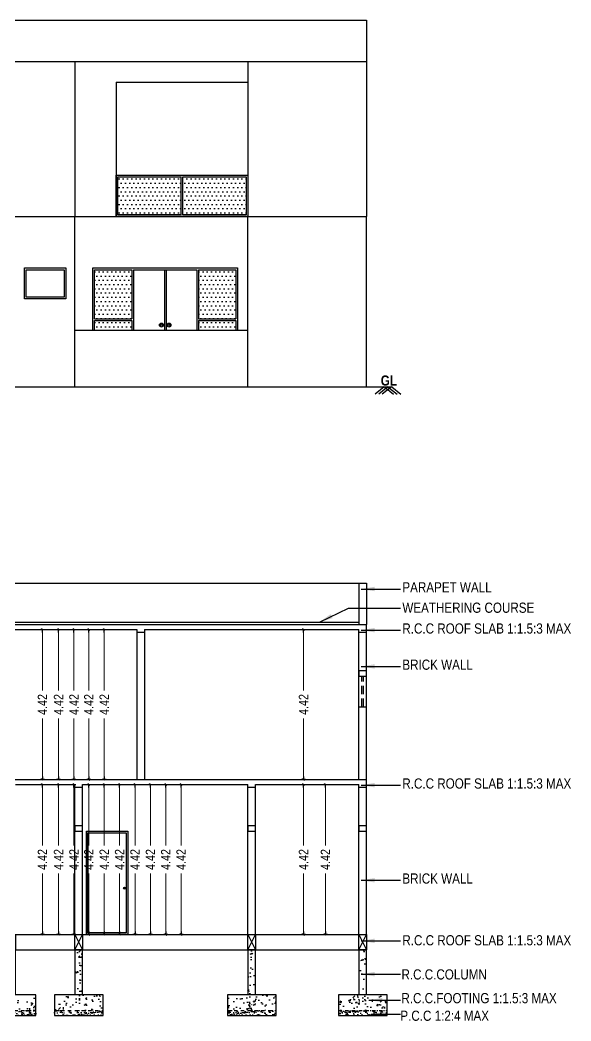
# Model space of a CAD drawing. Header units: metres. Extents: x 1185 to 1291, y 1063 to 1193.
# Drawn here: x 1274.62 to 1290.88, y 1123.61 to 1153.14 of the extents above; entities that cross this region are included whole.
import ezdxf

# ---------------------------------------------------------------- set-up
doc = ezdxf.new("R2010")
doc.units = ezdxf.units.M
doc.header["$MEASUREMENT"] = 0
doc.linetypes.add('HIDDEN', pattern=[0.375, 0.25, -0.125])
for name, color, linetype in [('BLK_1_FLR_0_KITCHEN', 1, 'Continuous'), ('BLK_1_FLR_0_REGULAR_ROOM_1', 1, 'Continuous'), ('BLK_1_FLR_0_REGULAR_ROOM_10', 1, 'Continuous'), ('BLK_1_FLR_0_REGULAR_ROOM_2', 1, 'Continuous'), ('BLK_1_FLR_0_REGULAR_ROOM_3', 1, 'Continuous'), ('BLK_1_FLR_0_REGULAR_ROOM_4', 1, 'Continuous'), ('BLK_1_FLR_0_REGULAR_ROOM_5', 1, 'Continuous'), ('BLK_1_FLR_0_REGULAR_ROOM_6', 1, 'Continuous'), ('BLK_1_FLR_0_REGULAR_ROOM_7', 1, 'Continuous'), ('BLK_1_FLR_0_REGULAR_ROOM_8', 1, 'Continuous'), ('BLK_1_FLR_0_REGULAR_ROOM_9', 1, 'Continuous'), ('BLK_1_FLR_0_WC_BATH', 223, 'Continuous'), ('BLK_1_FLR_1_REGULAR_ROOM_1', 1, 'Continuous'), ('BLK_1_FLR_1_REGULAR_ROOM_2', 1, 'Continuous'), ('BLK_1_FLR_1_REGULAR_ROOM_3', 1, 'Continuous'), ('BLK_1_FLR_1_REGULAR_ROOM_4', 1, 'Continuous'), ('BLK_1_FLR_1_REGULAR_ROOM_5', 1, 'Continuous'), ('BLK_1_FLR_1_WC_BATH', 223, 'Continuous'), ('FLOOR-STILT', 7, 'Continuous')]:
    doc.layers.add(name, color=color, linetype=linetype)
doc.layers.add('Text', color=7, linetype='Continuous', lineweight=13)
doc.styles.add('Arial', font='swissc.ttf')
doc.styles.get("Standard").update_dxf_attribs({"font": 'swisscb.ttf'})
doc.dimstyles.new('Copy of Standard', dxfattribs={"dimtxt": 9, "dimasz": 8, "dimexe": 6, "dimexo": 24, "dimgap": 3, "dimtad": 0, "dimzin": 0, "dimdsep": 46, "dimlunit": 4, "dimtxsty": 'Standard', "dimcen": 0.09, "dimclrd": 1, "dimclre": 1, "dimclrt": 3, "dimadec": 0, "dimazin": 0, "dimtfac": 1, "dimtofl": 0, "dimtmove": 2, "dimatfit": 3, "dimfxl": 0, "dimtolj": 1, "dimtzin": 0, "dimarcsym": 0})
doc.dimstyles.new('FLOOR DIM BUILDING DIM', dxfattribs={"dimtxt": 0.23, "dimasz": 0.025, "dimexe": 0.075, "dimexo": 0.3, "dimgap": 0.09, "dimtad": 0, "dimzin": 3, "dimdsep": 46, "dimtxsty": 'Arial', "dimblk": 'JM1', "dimcen": -0.09, "dimse1": 1, "dimse2": 1, "dimclrd": 5, "dimclre": 250, "dimclrt": 3, "dimazin": 0, "dimtfac": 0.65, "dimtix": 1, "dimtofl": 0, "dimtmove": 0, "dimatfit": 2, "dimfxl": 0, "dimfrac": 1, "dimtolj": 1, "dimlwd": 18, "dimlwe": -1, "dimarcsym": 0})
pattern_1 = [(0, (11.20137, 15.71162), (0.0625, 0.125), [0, -0.125])]
pattern_2 = [(0, (14.26997, 15.71162), (0.0625, 0.125), [0, -0.125])]

# ---------------------------------------------------------------- blocks, each defined once
blk = doc.blocks.new('YYY6YYY')
h = blk.add_hatch()
h.set_pattern_fill('AR-CONC', color=0, scale=0.003)
h.set_pattern_definition([(50, (110802.61745, -27685.68435), (0.54655401, -0.04781726), [0.05715, -0.62865]), (355, (110802.61745, -27685.68435), (-0.10573026, 0.57317054), [0.04572, -0.50292175]), (100.451445, (110802.663, -27685.68834), (0.44082374, 0.52535326), [0.04857003, -0.53427073]), (46.1842, (110802.61745, -27685.53195), (0.81323712, -0.12612698), [0.085725, -0.942975]), (96.635558, (110802.6852, -27685.5425), (0.7122124, 0.74227837), [0.07285507, -0.80140682]), (351.18415, (110802.61745, -27685.53195), (0.7122124, 0.74227837), [0.0685799, -0.7543792]), (21, (110802.69365, -27685.57005), (0.45484317, -0.306795595), [0.05715, -0.62865]), (326, (110802.69365, -27685.57005), (0.18540609, 0.5525639), [0.04572, -0.50292]), (71.451445, (110802.73156, -27685.5956), (0.64024926, 0.24576831), [0.04857003, -0.53426981]), (37.5, (110802.61745, -27685.68435), (0.00926581, 0.253665117), [0, -0.496824, 0, -0.51054, 0, -0.504825]), (7.5, (110802.61745, -27685.68435), (0.200458988, 0.300541724), [0, -0.291084, 0, -0.485394, 0, -0.192405]), (327.5, (110802.44753, -27685.68435), (0.406771786, -0.017186232), [0, -0.1905, 0, -0.59436, 0, -0.78867]), (317.5, (110802.37133, -27685.68435), (0.444387544, 0.076279473), [0, -0.24765, 0, -0.394716, 0, -0.56007])])
h.paths.add_polyline_path([(113069.886, -26492.171), (113069.656, -26492.171), (113069.656, -26493.804), (113069.886, -26493.804)])
h = blk.add_hatch()
h.set_pattern_fill('AR-CONC', color=0, scale=0.003)
h.set_pattern_definition([(50, (110802.61745, -27685.78002), (0.54655401, -0.04781726), [0.05715, -0.62865]), (355, (110802.61745, -27685.78), (-0.10573026, 0.57317054), [0.04572, -0.50292175]), (100.451445, (110802.663, -27685.784), (0.44082374, 0.52535326), [0.04857003, -0.53427073]), (46.1842, (110802.61745, -27685.6276), (0.81323712, -0.12612698), [0.085725, -0.942975]), (96.635558, (110802.6852, -27685.6381), (0.7122124, 0.74227837), [0.07285507, -0.80140682]), (351.18415, (110802.61745, -27685.6276), (0.7122124, 0.74227837), [0.0685799, -0.7543792]), (21, (110802.69365, -27685.66572), (0.45484317, -0.306795595), [0.05715, -0.62865]), (326, (110802.69365, -27685.6657), (0.18540609, 0.5525639), [0.04572, -0.50292]), (71.451445, (110802.73156, -27685.6913), (0.64024926, 0.24576831), [0.04857003, -0.53426981]), (37.5, (110802.61745, -27685.78002), (0.00926581, 0.253665117), [0, -0.496824, 0, -0.51054, 0, -0.504825]), (7.5, (110802.61745, -27685.78002), (0.200458988, 0.300541724), [0, -0.291084, 0, -0.485394, 0, -0.192405]), (327.5, (110802.44753, -27685.78002), (0.406771786, -0.017186232), [0, -0.1905, 0, -0.59436, 0, -0.78867]), (317.5, (110802.37133, -27685.78002), (0.444387544, 0.076279473), [0, -0.24765, 0, -0.394716, 0, -0.56007])])
h.paths.add_polyline_path([(113069.047, -26493.511), (113069.047, -26493.968), (113070.495, -26493.968), (113070.495, -26493.511)])
h = blk.add_hatch()
h.set_pattern_fill('AR-SAND', color=0, scale=0.003)
h.set_pattern_definition([(37.5, (110802.61745, -27685.78002), (-0.004800094, 0.146823971), [0, -0.115824, 0, -0.12954, 0, -0.123825]), (7.5, (110802.61745, -27685.78002), (0.134856985, 0.21504753), [0, -0.062484, 0, -0.104394, 0, -0.040005]), (327.5, (110802.52373, -27685.78002), (0.237297711, 0.0004311554), [0, -0.0381, 0, -0.13716, 0, -0.17907]), (317.5, (110802.52373, -27685.78002), (0.229066936, 0.066878797), [0, -0.01905, 0, -0.089916, 0, -0.10287])])
h.paths.add_polyline_path([(113069.047, -26493.968), (113069.047, -26494.121), (113070.495, -26494.121), (113070.495, -26493.968)])
at = {"color": 0}
blk.add_line((113069.886, -26493.511), (113069.887, -26492.174), dxfattribs=at)
at = {"color": 0, "linetype": 'HIDDEN', "ltscale": 0.3}
blk.add_line((113069.048, -26493.968), (113070.495, -26493.968), dxfattribs=at)
at = {"color": 0}
blk.add_lwpolyline([(113069.048, -26493.511), (113069.048, -26493.511), (113069.048, -26494.121), (113070.495, -26494.121), (113070.495, -26493.511), (113069.048, -26493.511)], dxfattribs=at)
at = {"layer": 'FLOOR-STILT', "ltscale": 0.3}
for p, q in [((113069.657, -26491.714), (113069.887, -26492.174)), ((113069.657, -26492.174), (113069.887, -26491.714)), ((113069.657, -26492.174), (113069.657, -26493.511))]:
    blk.add_line(p, q, dxfattribs=at)
blk.add_lwpolyline([(113069.657, -26491.714), (113069.887, -26491.714), (113069.887, -26492.174), (113069.657, -26492.174)], close=True, dxfattribs=at)
blk = doc.blocks.new('gff')
at = {"lineweight": -3}
blk.add_line((117141.147, 3385.999), (117141.147, 3382.949), dxfattribs=at)
for points in [[(117141.147, 3385.999), (117142.366, 3385.999), (117142.366, 3382.949), (117141.147, 3382.949)], [(117141.197, 3385.949), (117142.316, 3385.949), (117142.316, 3382.999), (117141.197, 3382.999)]]:
    blk.add_lwpolyline(points, close=True, dxfattribs=at)
for radius in [0.0321, 0.0211]:
    blk.add_circle((117142.273, 3384.315), radius, dxfattribs=at)
blk = doc.blocks.new('GFBGFBGFD')
at = {"lineweight": -3}
h = blk.add_hatch(dxfattribs=at)
h.set_pattern_fill('DOTS', color=4, scale=2)
h.set_pattern_definition(pattern_1)
h.paths.add_polyline_path([(117142.486, 3401.661), (117141.387, 3401.661), (117141.387, 3400.211), (117142.486, 3400.211)])
h = blk.add_hatch(dxfattribs=at)
h.set_pattern_fill('DOTS', color=4, scale=2)
h.set_pattern_definition(pattern_2)
h.paths.add_polyline_path([(117145.555, 3401.661), (117144.456, 3401.661), (117144.456, 3400.211), (117145.555, 3400.211)])
h = blk.add_hatch(dxfattribs=at)
h.set_pattern_fill('DOTS', color=4, scale=2)
h.set_pattern_definition(pattern_1)
h.paths.add_polyline_path([(117141.387, 3399.881), (117142.486, 3399.881), (117142.486, 3400.161), (117141.387, 3400.161)])
h = blk.add_hatch(dxfattribs=at)
h.set_pattern_fill('DOTS', color=4, scale=2)
h.set_pattern_definition(pattern_2)
h.paths.add_polyline_path([(117144.456, 3399.881), (117145.555, 3399.881), (117145.555, 3400.161), (117144.456, 3400.161)])
for p, q in [((117141.337, 3399.881), (117141.337, 3401.711)), ((117142.486, 3401.661), (117142.486, 3400.211)), ((117142.536, 3401.661), (117142.536, 3399.881)), ((117143.446, 3401.661), (117143.446, 3399.881)), ((117143.496, 3401.661), (117143.496, 3399.881)), ((117144.406, 3401.661), (117144.406, 3399.881)), ((117144.456, 3401.661), (117144.456, 3400.211)), ((117141.387, 3400.211), (117142.486, 3400.211)), ((117141.387, 3400.161), (117142.486, 3400.161)), ((117142.486, 3400.161), (117142.486, 3399.881)), ((117144.456, 3400.211), (117145.555, 3400.211)), ((117144.456, 3400.161), (117144.456, 3399.881)), ((117144.456, 3400.161), (117145.555, 3400.161))]:
    blk.add_line(p, q, dxfattribs=at)
for points in [[(117141.337, 3401.711), (117145.605, 3401.711), (117145.605, 3399.881)], [(117141.387, 3400.211), (117141.387, 3401.661), (117142.486, 3401.661)], [(117142.536, 3401.661), (117144.406, 3401.661)], [(117144.456, 3401.661), (117145.555, 3401.661), (117145.555, 3400.211)], [(117141.387, 3399.881), (117141.387, 3400.161)], [(117145.555, 3400.161), (117145.555, 3399.881)]]:
    blk.add_lwpolyline(points, dxfattribs=at)
for centre, radius in [((117143.361, 3400.026), 0.06), ((117143.361, 3400.026), 0.0302), ((117143.581, 3400.026), 0.06), ((117143.581, 3400.026), 0.0302)]:
    blk.add_circle(centre, radius, dxfattribs=at)
blk = doc.blocks.new('JM1')
at = {"color": 2}
for p, q in [((-3, 0), (0, 0)), ((-0.88, -0.88), (0.88, 0.88)), ((0, 2), (0, -2))]:
    blk.add_line(p, q, dxfattribs=at)
blk = doc.blocks.new('*D298')
at = {"layer": 'BLK_1_FLR_0_REGULAR_ROOM_1', "color": 5, "lineweight": 18, "ltscale": 1.5}
for p, q in [((1275.281, 1130.559), (1275.281, 1128.792)), ((1275.281, 1126.197), (1275.281, 1127.965))]:
    blk.add_line(p, q, dxfattribs=at)
at = {"layer": 'DEFPOINTS', "color": 0, "lineweight": -3, "ltscale": 1.5}
for p in [(1275.281, 1130.589), (1275.281, 1130.589), (1275.281, 1126.167)]:
    blk.add_point(p, dxfattribs=at)
at = {"layer": 'BLK_1_FLR_0_REGULAR_ROOM_1', "color": 5, "lineweight": 18, "ltscale": 1.5, "xscale": 0.03, "yscale": 0.03, "zscale": 0.03}
for p, rotation in [((1275.281, 1130.589), 90), ((1275.281, 1126.167), 270)]:
    blk.add_blockref('JM1', p, dxfattribs=dict(at, rotation=rotation))
at = {"layer": 'BLK_1_FLR_0_REGULAR_ROOM_1', "color": 3, "ltscale": 1.5, "insert": (1275.281, 1128.378), "char_height": 0.276, "attachment_point": 5, "rotation": 90, "style": 'Arial'}
blk.add_mtext('\\A1;4.42', dxfattribs=at)
blk = doc.blocks.new('*D299')
at = {"layer": 'BLK_1_FLR_0_REGULAR_ROOM_2', "color": 5, "lineweight": 18, "ltscale": 1.5}
for p, q in [((1275.757, 1130.559), (1275.757, 1128.792)), ((1275.757, 1126.197), (1275.757, 1127.965))]:
    blk.add_line(p, q, dxfattribs=at)
at = {"layer": 'DEFPOINTS', "color": 0, "lineweight": -3, "ltscale": 1.5}
for p in [(1275.757, 1130.589), (1275.757, 1130.589), (1275.757, 1126.167)]:
    blk.add_point(p, dxfattribs=at)
at = {"layer": 'BLK_1_FLR_0_REGULAR_ROOM_2', "color": 5, "lineweight": 18, "ltscale": 1.5, "xscale": 0.03, "yscale": 0.03, "zscale": 0.03}
for p, rotation in [((1275.757, 1130.589), 90), ((1275.757, 1126.167), 270)]:
    blk.add_blockref('JM1', p, dxfattribs=dict(at, rotation=rotation))
at = {"layer": 'BLK_1_FLR_0_REGULAR_ROOM_2', "color": 3, "ltscale": 1.5, "insert": (1275.757, 1128.378), "char_height": 0.276, "attachment_point": 5, "rotation": 90, "style": 'Arial'}
blk.add_mtext('\\A1;4.42', dxfattribs=at)
blk = doc.blocks.new('*D300')
at = {"layer": 'BLK_1_FLR_0_REGULAR_ROOM_3', "color": 5, "lineweight": 18, "ltscale": 1.5}
for p, q in [((1276.211, 1130.559), (1276.211, 1128.792)), ((1276.211, 1126.197), (1276.211, 1127.965))]:
    blk.add_line(p, q, dxfattribs=at)
at = {"layer": 'DEFPOINTS', "color": 0, "lineweight": -3, "ltscale": 1.5}
for p in [(1276.211, 1130.589), (1276.211, 1130.589), (1276.211, 1126.167)]:
    blk.add_point(p, dxfattribs=at)
at = {"layer": 'BLK_1_FLR_0_REGULAR_ROOM_3', "color": 5, "lineweight": 18, "ltscale": 1.5, "xscale": 0.03, "yscale": 0.03, "zscale": 0.03}
for p, rotation in [((1276.211, 1130.589), 90), ((1276.211, 1126.167), 270)]:
    blk.add_blockref('JM1', p, dxfattribs=dict(at, rotation=rotation))
at = {"layer": 'BLK_1_FLR_0_REGULAR_ROOM_3', "color": 3, "ltscale": 1.5, "insert": (1276.211, 1128.378), "char_height": 0.276, "attachment_point": 5, "rotation": 90, "style": 'Arial'}
blk.add_mtext('\\A1;4.42', dxfattribs=at)
blk = doc.blocks.new('*D301')
at = {"layer": 'BLK_1_FLR_0_REGULAR_ROOM_4', "color": 5, "lineweight": 18, "ltscale": 1.5}
for p, q in [((1276.65, 1130.559), (1276.65, 1128.792)), ((1276.65, 1126.197), (1276.65, 1127.965))]:
    blk.add_line(p, q, dxfattribs=at)
at = {"layer": 'DEFPOINTS', "color": 0, "lineweight": -3, "ltscale": 1.5}
for p in [(1276.65, 1130.589), (1276.65, 1130.589), (1276.65, 1126.167)]:
    blk.add_point(p, dxfattribs=at)
at = {"layer": 'BLK_1_FLR_0_REGULAR_ROOM_4', "color": 5, "lineweight": 18, "ltscale": 1.5, "xscale": 0.03, "yscale": 0.03, "zscale": 0.03}
for p, rotation in [((1276.65, 1130.589), 90), ((1276.65, 1126.167), 270)]:
    blk.add_blockref('JM1', p, dxfattribs=dict(at, rotation=rotation))
at = {"layer": 'BLK_1_FLR_0_REGULAR_ROOM_4', "color": 3, "ltscale": 1.5, "insert": (1276.65, 1128.378), "char_height": 0.276, "attachment_point": 5, "rotation": 90, "style": 'Arial'}
blk.add_mtext('\\A1;4.42', dxfattribs=at)
blk = doc.blocks.new('*D302')
at = {"layer": 'BLK_1_FLR_0_REGULAR_ROOM_5', "color": 5, "lineweight": 18, "ltscale": 1.5}
for p, q in [((1277.105, 1130.559), (1277.105, 1128.792)), ((1277.105, 1126.197), (1277.105, 1127.965))]:
    blk.add_line(p, q, dxfattribs=at)
at = {"layer": 'DEFPOINTS', "color": 0, "lineweight": -3, "ltscale": 1.5}
for p in [(1277.105, 1130.589), (1277.105, 1130.589), (1277.105, 1126.167)]:
    blk.add_point(p, dxfattribs=at)
at = {"layer": 'BLK_1_FLR_0_REGULAR_ROOM_5', "color": 5, "lineweight": 18, "ltscale": 1.5, "xscale": 0.03, "yscale": 0.03, "zscale": 0.03}
for p, rotation in [((1277.105, 1130.589), 90), ((1277.105, 1126.167), 270)]:
    blk.add_blockref('JM1', p, dxfattribs=dict(at, rotation=rotation))
at = {"layer": 'BLK_1_FLR_0_REGULAR_ROOM_5', "color": 3, "ltscale": 1.5, "insert": (1277.105, 1128.378), "char_height": 0.276, "attachment_point": 5, "rotation": 90, "style": 'Arial'}
blk.add_mtext('\\A1;4.42', dxfattribs=at)
blk = doc.blocks.new('*D303')
at = {"layer": 'BLK_1_FLR_0_WC_BATH', "color": 5, "lineweight": 18, "ltscale": 1.5}
for p, q in [((1282.986, 1130.559), (1282.986, 1128.792)), ((1282.986, 1126.197), (1282.986, 1127.965))]:
    blk.add_line(p, q, dxfattribs=at)
at = {"layer": 'DEFPOINTS', "color": 0, "lineweight": -3, "ltscale": 1.5}
for p in [(1282.986, 1130.589), (1282.986, 1130.589), (1282.986, 1126.167)]:
    blk.add_point(p, dxfattribs=at)
at = {"layer": 'BLK_1_FLR_0_WC_BATH', "color": 5, "lineweight": 18, "ltscale": 1.5, "xscale": 0.03, "yscale": 0.03, "zscale": 0.03}
for p, rotation in [((1282.986, 1130.589), 90), ((1282.986, 1126.167), 270)]:
    blk.add_blockref('JM1', p, dxfattribs=dict(at, rotation=rotation))
at = {"layer": 'BLK_1_FLR_0_WC_BATH', "color": 3, "ltscale": 1.5, "insert": (1282.986, 1128.378), "char_height": 0.276, "attachment_point": 5, "rotation": 90, "style": 'Arial'}
blk.add_mtext('\\A1;4.42', dxfattribs=at)
blk = doc.blocks.new('*D304')
at = {"layer": 'BLK_1_FLR_0_KITCHEN', "color": 5, "lineweight": 18, "ltscale": 1.5}
for p, q in [((1283.632, 1130.559), (1283.632, 1128.792)), ((1283.632, 1126.197), (1283.632, 1127.965))]:
    blk.add_line(p, q, dxfattribs=at)
at = {"layer": 'DEFPOINTS', "color": 0, "lineweight": -3, "ltscale": 1.5}
for p in [(1283.632, 1130.589), (1283.632, 1130.589), (1283.632, 1126.167)]:
    blk.add_point(p, dxfattribs=at)
at = {"layer": 'BLK_1_FLR_0_KITCHEN', "color": 5, "lineweight": 18, "ltscale": 1.5, "xscale": 0.03, "yscale": 0.03, "zscale": 0.03}
for p, rotation in [((1283.632, 1130.589), 90), ((1283.632, 1126.167), 270)]:
    blk.add_blockref('JM1', p, dxfattribs=dict(at, rotation=rotation))
at = {"layer": 'BLK_1_FLR_0_KITCHEN', "color": 3, "ltscale": 1.5, "insert": (1283.632, 1128.378), "char_height": 0.276, "attachment_point": 5, "rotation": 90, "style": 'Arial'}
blk.add_mtext('\\A1;4.42', dxfattribs=at)
blk = doc.blocks.new('*D305')
at = {"layer": 'BLK_1_FLR_0_REGULAR_ROOM_6', "color": 5, "lineweight": 18, "ltscale": 1.5}
for p, q in [((1277.559, 1130.559), (1277.559, 1128.792)), ((1277.559, 1126.197), (1277.559, 1127.965))]:
    blk.add_line(p, q, dxfattribs=at)
at = {"layer": 'DEFPOINTS', "color": 0, "lineweight": -3, "ltscale": 1.5}
for p in [(1277.559, 1130.589), (1277.559, 1130.589), (1277.559, 1126.167)]:
    blk.add_point(p, dxfattribs=at)
at = {"layer": 'BLK_1_FLR_0_REGULAR_ROOM_6', "color": 5, "lineweight": 18, "ltscale": 1.5, "xscale": 0.03, "yscale": 0.03, "zscale": 0.03}
for p, rotation in [((1277.559, 1130.589), 90), ((1277.559, 1126.167), 270)]:
    blk.add_blockref('JM1', p, dxfattribs=dict(at, rotation=rotation))
at = {"layer": 'BLK_1_FLR_0_REGULAR_ROOM_6', "color": 3, "ltscale": 1.5, "insert": (1277.559, 1128.378), "char_height": 0.276, "attachment_point": 5, "rotation": 90, "style": 'Arial'}
blk.add_mtext('\\A1;4.42', dxfattribs=at)
blk = doc.blocks.new('*D306')
at = {"layer": 'BLK_1_FLR_0_REGULAR_ROOM_7', "color": 5, "lineweight": 18, "ltscale": 1.5}
for p, q in [((1278.013, 1130.559), (1278.013, 1128.792)), ((1278.013, 1126.197), (1278.013, 1127.965))]:
    blk.add_line(p, q, dxfattribs=at)
at = {"layer": 'DEFPOINTS', "color": 0, "lineweight": -3, "ltscale": 1.5}
for p in [(1278.013, 1130.589), (1278.013, 1130.589), (1278.013, 1126.167)]:
    blk.add_point(p, dxfattribs=at)
at = {"layer": 'BLK_1_FLR_0_REGULAR_ROOM_7', "color": 5, "lineweight": 18, "ltscale": 1.5, "xscale": 0.03, "yscale": 0.03, "zscale": 0.03}
for p, rotation in [((1278.013, 1130.589), 90), ((1278.013, 1126.167), 270)]:
    blk.add_blockref('JM1', p, dxfattribs=dict(at, rotation=rotation))
at = {"layer": 'BLK_1_FLR_0_REGULAR_ROOM_7', "color": 3, "ltscale": 1.5, "insert": (1278.013, 1128.378), "char_height": 0.276, "attachment_point": 5, "rotation": 90, "style": 'Arial'}
blk.add_mtext('\\A1;4.42', dxfattribs=at)
blk = doc.blocks.new('*D307')
at = {"layer": 'BLK_1_FLR_0_REGULAR_ROOM_8', "color": 5, "lineweight": 18, "ltscale": 1.5}
for p, q in [((1278.467, 1130.559), (1278.467, 1128.792)), ((1278.467, 1126.197), (1278.467, 1127.965))]:
    blk.add_line(p, q, dxfattribs=at)
at = {"layer": 'DEFPOINTS', "color": 0, "lineweight": -3, "ltscale": 1.5}
for p in [(1278.467, 1130.589), (1278.467, 1130.589), (1278.467, 1126.167)]:
    blk.add_point(p, dxfattribs=at)
at = {"layer": 'BLK_1_FLR_0_REGULAR_ROOM_8', "color": 5, "lineweight": 18, "ltscale": 1.5, "xscale": 0.03, "yscale": 0.03, "zscale": 0.03}
for p, rotation in [((1278.467, 1130.589), 90), ((1278.467, 1126.167), 270)]:
    blk.add_blockref('JM1', p, dxfattribs=dict(at, rotation=rotation))
at = {"layer": 'BLK_1_FLR_0_REGULAR_ROOM_8', "color": 3, "ltscale": 1.5, "insert": (1278.467, 1128.378), "char_height": 0.276, "attachment_point": 5, "rotation": 90, "style": 'Arial'}
blk.add_mtext('\\A1;4.42', dxfattribs=at)
blk = doc.blocks.new('*D308')
at = {"layer": 'BLK_1_FLR_0_REGULAR_ROOM_9', "color": 5, "lineweight": 18, "ltscale": 1.5}
for p, q in [((1278.921, 1130.559), (1278.921, 1128.792)), ((1278.921, 1126.197), (1278.921, 1127.965))]:
    blk.add_line(p, q, dxfattribs=at)
at = {"layer": 'DEFPOINTS', "color": 0, "lineweight": -3, "ltscale": 1.5}
for p in [(1278.921, 1130.589), (1278.921, 1130.589), (1278.921, 1126.167)]:
    blk.add_point(p, dxfattribs=at)
at = {"layer": 'BLK_1_FLR_0_REGULAR_ROOM_9', "color": 5, "lineweight": 18, "ltscale": 1.5, "xscale": 0.03, "yscale": 0.03, "zscale": 0.03}
for p, rotation in [((1278.921, 1130.589), 90), ((1278.921, 1126.167), 270)]:
    blk.add_blockref('JM1', p, dxfattribs=dict(at, rotation=rotation))
at = {"layer": 'BLK_1_FLR_0_REGULAR_ROOM_9', "color": 3, "ltscale": 1.5, "insert": (1278.921, 1128.378), "char_height": 0.276, "attachment_point": 5, "rotation": 90, "style": 'Arial'}
blk.add_mtext('\\A1;4.42', dxfattribs=at)
blk = doc.blocks.new('*D309')
at = {"layer": 'BLK_1_FLR_0_REGULAR_ROOM_10', "color": 5, "lineweight": 18, "ltscale": 1.5}
for p, q in [((1279.375, 1130.559), (1279.375, 1128.792)), ((1279.375, 1126.197), (1279.375, 1127.965))]:
    blk.add_line(p, q, dxfattribs=at)
at = {"layer": 'DEFPOINTS', "color": 0, "lineweight": -3, "ltscale": 1.5}
for p in [(1279.375, 1130.589), (1279.375, 1130.589), (1279.375, 1126.167)]:
    blk.add_point(p, dxfattribs=at)
at = {"layer": 'BLK_1_FLR_0_REGULAR_ROOM_10', "color": 5, "lineweight": 18, "ltscale": 1.5, "xscale": 0.03, "yscale": 0.03, "zscale": 0.03}
for p, rotation in [((1279.375, 1130.589), 90), ((1279.375, 1126.167), 270)]:
    blk.add_blockref('JM1', p, dxfattribs=dict(at, rotation=rotation))
at = {"layer": 'BLK_1_FLR_0_REGULAR_ROOM_10', "color": 3, "ltscale": 1.5, "insert": (1279.375, 1128.378), "char_height": 0.276, "attachment_point": 5, "rotation": 90, "style": 'Arial'}
blk.add_mtext('\\A1;4.42', dxfattribs=at)
blk = doc.blocks.new('*D310')
at = {"layer": 'BLK_1_FLR_1_REGULAR_ROOM_1', "color": 5, "lineweight": 18, "ltscale": 1.5}
for p, q in [((1275.281, 1135.131), (1275.281, 1133.364)), ((1275.281, 1130.769), (1275.281, 1132.537))]:
    blk.add_line(p, q, dxfattribs=at)
at = {"layer": 'DEFPOINTS', "color": 0, "lineweight": -3, "ltscale": 1.5}
for p in [(1275.281, 1135.161), (1275.281, 1135.161), (1275.281, 1130.739)]:
    blk.add_point(p, dxfattribs=at)
at = {"layer": 'BLK_1_FLR_1_REGULAR_ROOM_1', "color": 5, "lineweight": 18, "ltscale": 1.5, "xscale": 0.03, "yscale": 0.03, "zscale": 0.03}
for p, rotation in [((1275.281, 1135.161), 90), ((1275.281, 1130.739), 270)]:
    blk.add_blockref('JM1', p, dxfattribs=dict(at, rotation=rotation))
at = {"layer": 'BLK_1_FLR_1_REGULAR_ROOM_1', "color": 3, "ltscale": 1.5, "insert": (1275.281, 1132.95), "char_height": 0.276, "attachment_point": 5, "rotation": 90, "style": 'Arial'}
blk.add_mtext('\\A1;4.42', dxfattribs=at)
blk = doc.blocks.new('*D311')
at = {"layer": 'BLK_1_FLR_1_REGULAR_ROOM_2', "color": 5, "lineweight": 18, "ltscale": 1.5}
for p, q in [((1275.757, 1135.131), (1275.757, 1133.364)), ((1275.757, 1130.769), (1275.757, 1132.537))]:
    blk.add_line(p, q, dxfattribs=at)
at = {"layer": 'DEFPOINTS', "color": 0, "lineweight": -3, "ltscale": 1.5}
for p in [(1275.757, 1135.161), (1275.757, 1135.161), (1275.757, 1130.739)]:
    blk.add_point(p, dxfattribs=at)
at = {"layer": 'BLK_1_FLR_1_REGULAR_ROOM_2', "color": 5, "lineweight": 18, "ltscale": 1.5, "xscale": 0.03, "yscale": 0.03, "zscale": 0.03}
for p, rotation in [((1275.757, 1135.161), 90), ((1275.757, 1130.739), 270)]:
    blk.add_blockref('JM1', p, dxfattribs=dict(at, rotation=rotation))
at = {"layer": 'BLK_1_FLR_1_REGULAR_ROOM_2', "color": 3, "ltscale": 1.5, "insert": (1275.757, 1132.95), "char_height": 0.276, "attachment_point": 5, "rotation": 90, "style": 'Arial'}
blk.add_mtext('\\A1;4.42', dxfattribs=at)
blk = doc.blocks.new('*D312')
at = {"layer": 'BLK_1_FLR_1_REGULAR_ROOM_3', "color": 5, "lineweight": 18, "ltscale": 1.5}
for p, q in [((1276.211, 1135.131), (1276.211, 1133.364)), ((1276.211, 1130.769), (1276.211, 1132.537))]:
    blk.add_line(p, q, dxfattribs=at)
at = {"layer": 'DEFPOINTS', "color": 0, "lineweight": -3, "ltscale": 1.5}
for p in [(1276.211, 1135.161), (1276.211, 1135.161), (1276.211, 1130.739)]:
    blk.add_point(p, dxfattribs=at)
at = {"layer": 'BLK_1_FLR_1_REGULAR_ROOM_3', "color": 5, "lineweight": 18, "ltscale": 1.5, "xscale": 0.03, "yscale": 0.03, "zscale": 0.03}
for p, rotation in [((1276.211, 1135.161), 90), ((1276.211, 1130.739), 270)]:
    blk.add_blockref('JM1', p, dxfattribs=dict(at, rotation=rotation))
at = {"layer": 'BLK_1_FLR_1_REGULAR_ROOM_3', "color": 3, "ltscale": 1.5, "insert": (1276.211, 1132.95), "char_height": 0.276, "attachment_point": 5, "rotation": 90, "style": 'Arial'}
blk.add_mtext('\\A1;4.42', dxfattribs=at)
blk = doc.blocks.new('*D313')
at = {"layer": 'BLK_1_FLR_1_REGULAR_ROOM_4', "color": 5, "lineweight": 18, "ltscale": 1.5}
for p, q in [((1276.65, 1135.131), (1276.65, 1133.364)), ((1276.65, 1130.769), (1276.65, 1132.537))]:
    blk.add_line(p, q, dxfattribs=at)
at = {"layer": 'DEFPOINTS', "color": 0, "lineweight": -3, "ltscale": 1.5}
for p in [(1276.65, 1135.161), (1276.65, 1135.161), (1276.65, 1130.739)]:
    blk.add_point(p, dxfattribs=at)
at = {"layer": 'BLK_1_FLR_1_REGULAR_ROOM_4', "color": 5, "lineweight": 18, "ltscale": 1.5, "xscale": 0.03, "yscale": 0.03, "zscale": 0.03}
for p, rotation in [((1276.65, 1135.161), 90), ((1276.65, 1130.739), 270)]:
    blk.add_blockref('JM1', p, dxfattribs=dict(at, rotation=rotation))
at = {"layer": 'BLK_1_FLR_1_REGULAR_ROOM_4', "color": 3, "ltscale": 1.5, "insert": (1276.65, 1132.95), "char_height": 0.276, "attachment_point": 5, "rotation": 90, "style": 'Arial'}
blk.add_mtext('\\A1;4.42', dxfattribs=at)
blk = doc.blocks.new('*D314')
at = {"layer": 'BLK_1_FLR_1_REGULAR_ROOM_5', "color": 5, "lineweight": 18, "ltscale": 1.5}
for p, q in [((1277.105, 1135.131), (1277.105, 1133.364)), ((1277.105, 1130.769), (1277.105, 1132.537))]:
    blk.add_line(p, q, dxfattribs=at)
at = {"layer": 'DEFPOINTS', "color": 0, "lineweight": -3, "ltscale": 1.5}
for p in [(1277.105, 1135.161), (1277.105, 1135.161), (1277.105, 1130.739)]:
    blk.add_point(p, dxfattribs=at)
at = {"layer": 'BLK_1_FLR_1_REGULAR_ROOM_5', "color": 5, "lineweight": 18, "ltscale": 1.5, "xscale": 0.03, "yscale": 0.03, "zscale": 0.03}
for p, rotation in [((1277.105, 1135.161), 90), ((1277.105, 1130.739), 270)]:
    blk.add_blockref('JM1', p, dxfattribs=dict(at, rotation=rotation))
at = {"layer": 'BLK_1_FLR_1_REGULAR_ROOM_5', "color": 3, "ltscale": 1.5, "insert": (1277.105, 1132.95), "char_height": 0.276, "attachment_point": 5, "rotation": 90, "style": 'Arial'}
blk.add_mtext('\\A1;4.42', dxfattribs=at)
blk = doc.blocks.new('*D315')
at = {"layer": 'BLK_1_FLR_1_WC_BATH', "color": 5, "lineweight": 18, "ltscale": 1.5}
for p, q in [((1282.986, 1135.131), (1282.986, 1133.364)), ((1282.986, 1130.769), (1282.986, 1132.537))]:
    blk.add_line(p, q, dxfattribs=at)
at = {"layer": 'DEFPOINTS', "color": 0, "lineweight": -3, "ltscale": 1.5}
for p in [(1282.986, 1135.161), (1282.986, 1135.161), (1282.986, 1130.739)]:
    blk.add_point(p, dxfattribs=at)
at = {"layer": 'BLK_1_FLR_1_WC_BATH', "color": 5, "lineweight": 18, "ltscale": 1.5, "xscale": 0.03, "yscale": 0.03, "zscale": 0.03}
for p, rotation in [((1282.986, 1135.161), 90), ((1282.986, 1130.739), 270)]:
    blk.add_blockref('JM1', p, dxfattribs=dict(at, rotation=rotation))
at = {"layer": 'BLK_1_FLR_1_WC_BATH', "color": 3, "ltscale": 1.5, "insert": (1282.986, 1132.95), "char_height": 0.276, "attachment_point": 5, "rotation": 90, "style": 'Arial'}
blk.add_mtext('\\A1;4.42', dxfattribs=at)

msp = doc.modelspace()

# ---------------------------------------------------------------- hatches: boundary and pattern name
at = {"lineweight": -3}
h = msp.add_hatch(dxfattribs=at)
h.set_pattern_fill('DOTS', color=4, scale=2)
h.set_pattern_definition([(0, (-115943.64413, -2240.1752), (0.0625, 0.125), [0, -0.125])])
h.paths.add_polyline_path([(1279.376, 1147.396), (1279.376, 1148.516), (1277.508, 1148.516), (1277.508, 1147.396)])
h.paths.add_polyline_path([(1281.294, 1147.396), (1281.294, 1148.516), (1279.426, 1148.516), (1279.426, 1147.396)])

# ---------------------------------------------------------------- linework, layer by layer
for p, q in [((1259.551, 1153.138), (1284.849, 1153.138)), ((1284.849, 1153.138), (1284.849, 1151.918)), ((1259.551, 1151.918), (1284.849, 1151.918)), ((1276.238, 1151.918), (1276.238, 1147.346)), ((1281.344, 1151.918), (1281.344, 1147.346)), ((1284.849, 1151.918), (1284.849, 1147.346)), ((1277.458, 1151.308), (1281.344, 1151.308)), ((1277.458, 1151.308), (1277.458, 1147.346)), ((1277.458, 1148.566), (1281.344, 1148.566)), ((1279.376, 1147.396), (1279.376, 1148.516)), ((1279.426, 1147.396), (1279.426, 1148.516)), ((1259.551, 1147.346), (1284.849, 1147.346)), ((1276.238, 1142.314), (1276.238, 1147.346)), ((1281.344, 1142.314), (1281.344, 1147.346)), ((1284.849, 1142.314), (1284.849, 1147.346)), ((1276.238, 1143.994), (1281.344, 1143.994)), ((1242.487, 1142.314), (1285.616, 1142.314)), ((1259.551, 1136.531), (1284.849, 1136.531)), ((1284.619, 1136.531), (1284.619, 1135.311)), ((1284.849, 1136.531), (1284.849, 1135.311)), ((1259.551, 1135.311), (1284.849, 1135.311)), ((1259.781, 1135.381), (1284.619, 1135.381)), ((1284.849, 1130.739), (1284.849, 1135.311)), ((1271.209, 1135.161), (1278.067, 1135.161)), ((1278.067, 1135.161), (1278.067, 1130.739)), ((1278.067, 1135.081), (1278.296, 1135.081)), ((1278.296, 1135.161), (1278.296, 1130.739)), ((1278.296, 1135.161), (1284.62, 1135.161)), ((1284.62, 1130.739), (1284.62, 1135.161)), ((1284.62, 1135.081), (1284.849, 1135.081)), ((1284.62, 1132.879), (1284.849, 1132.879)), ((1264.656, 1130.739), (1284.849, 1130.739)), ((1274.486, 1130.589), (1276.238, 1130.589)), ((1276.238, 1126.167), (1276.238, 1130.589)), ((1276.238, 1130.509), (1276.467, 1130.509)), ((1276.467, 1126.167), (1276.467, 1130.589)), ((1276.467, 1130.589), (1281.344, 1130.589)), ((1281.344, 1126.167), (1281.344, 1130.589)), ((1281.344, 1130.509), (1281.572, 1130.509)), ((1281.572, 1126.167), (1281.572, 1130.589)), ((1281.572, 1130.589), (1284.62, 1130.589)), ((1284.62, 1126.167), (1284.62, 1130.589)), ((1284.62, 1130.509), (1284.849, 1130.509)), ((1284.849, 1126.167), (1284.849, 1130.739)), ((1259.551, 1126.167), (1284.849, 1126.167)), ((1242.78, 1125.71), (1284.849, 1125.71))]:
    msp.add_line(p, q, dxfattribs=at)
at = {"color": 0}
for p, q in [((1285.366, 1142.314), (1285.096, 1142.107)), ((1285.478, 1142.314), (1285.209, 1142.107)), ((1285.581, 1142.314), (1285.311, 1142.107)), ((1285.376, 1142.314), (1285.646, 1142.107)), ((1285.478, 1142.314), (1285.748, 1142.107)), ((1285.591, 1142.314), (1285.86, 1142.107))]:
    msp.add_line(p, q, dxfattribs=at)
at = {"color": 8, "linetype": 'HIDDEN', "lineweight": -3}
for p, q in [((1284.71, 1132.879), (1284.71, 1133.789)), ((1284.76, 1132.879), (1284.76, 1133.789))]:
    msp.add_line(p, q, dxfattribs=at)
at = {"lineweight": -3}
for points in [[(1277.458, 1148.566), (1281.344, 1148.566), (1281.344, 1147.346), (1277.458, 1147.346)], [(1274.752, 1145.824), (1275.972, 1145.824), (1275.972, 1144.914), (1274.752, 1144.914)], [(1274.802, 1145.774), (1275.922, 1145.774), (1275.922, 1144.964), (1274.802, 1144.964)], [(1284.62, 1133.789), (1284.849, 1133.789), (1284.849, 1133.939), (1284.62, 1133.939)], [(1276.238, 1129.217), (1276.467, 1129.217), (1276.467, 1129.367), (1276.238, 1129.367)], [(1281.344, 1129.217), (1281.572, 1129.217), (1281.572, 1129.367), (1281.344, 1129.367)], [(1284.62, 1129.217), (1284.849, 1129.217), (1284.849, 1129.367), (1284.62, 1129.367)]]:
    msp.add_lwpolyline(points, close=True, dxfattribs=at)
for points in [[(1279.376, 1147.396), (1277.508, 1147.396), (1277.508, 1148.516), (1279.376, 1148.516)], [(1279.426, 1148.516), (1281.294, 1148.516), (1281.294, 1147.396), (1279.426, 1147.396)]]:
    msp.add_lwpolyline(points, dxfattribs=at)

# ---------------------------------------------------------------- block references
for name, p in [('GFBGFBGFD', (-115864.566, -2255.887)), ('gff', (-115864.566, -2256.782))]:
    msp.add_blockref(name, p, dxfattribs=at)
at = {"xscale": 0.993913043568268, "yscale": 0.993913043568268, "zscale": 0.993913043568268}
for p in [(-111107.15, 27456.627), (-111105.169, 27456.627), (-111100.063, 27456.627), (-111096.787, 27456.627)]:
    msp.add_blockref('YYY6YYY', p, dxfattribs=at)

# ---------------------------------------------------------------- texts
at = {"color": 0}
msp.add_text('GL', height=0.3, dxfattribs=at).set_placement((1285.265, 1142.356))
at = {"layer": 'Text', "color": 0, "style": 'Arial'}
for s, p in [('R.C.C.COLUMN', (1285.877, 1124.838)), ('P.C.C 1:2:4 MAX', (1285.844, 1123.619))]:
    msp.add_text(s, height=0.3, dxfattribs=at).set_placement(p)
at = {"layer": 'Text', "color": 0, "char_height": 0.3, "attachment_point": 1, "style": 'Arial'}
for s, insert, width in [('PARAPET WALL', (1285.903, 1136.556), 4.82615), ('WEATHERING COURSE', (1285.903, 1135.954), 4.82615), ('R.C.C ROOF SLAB 1:1.5:3 MAX', (1285.903, 1135.341), 4.82615), ('BRICK WALL', (1285.903, 1134.274), 4.82615), ('R.C.C ROOF SLAB 1:1.5:3 MAX', (1285.903, 1130.769), 4.82615), ('BRICK WALL', (1285.903, 1127.966), 4.82615), ('R.C.C ROOF SLAB 1:1.5:3 MAX', (1285.903, 1126.145), 4.82615), ('R.C.C.FOOTING 1:1.5:3 MAX', (1285.875, 1124.438), 4.58132)]:
    msp.add_mtext(s, dxfattribs=dict(at, insert=insert, width=width))

# ---------------------------------------------------------------- dimensions: what is measured, and where the dimension line sits
at = {"layer": 'BLK_1_FLR_0_KITCHEN', "color": 1, "ltscale": 1.5}
dim = msp.add_linear_dim(base=(1283.632, 1130.589), p1=(1283.632, 1126.167), p2=(1283.632, 1130.589), angle=90, dimstyle='FLOOR DIM BUILDING DIM', override={"dimscale": 1.2, "dimpost": '\\X'}, dxfattribs=at)
dim.commit()
dim.dimension.update_dxf_attribs({"geometry": '*D304', "text_midpoint": (1283.632, 1128.378)})
at = {"layer": 'BLK_1_FLR_0_REGULAR_ROOM_1', "color": 1, "ltscale": 1.5}
dim = msp.add_linear_dim(base=(1275.281, 1130.589), p1=(1275.281, 1126.167), p2=(1275.281, 1130.589), angle=90, dimstyle='FLOOR DIM BUILDING DIM', override={"dimscale": 1.2, "dimpost": '\\X'}, dxfattribs=at)
dim.commit()
dim.dimension.update_dxf_attribs({"geometry": '*D298', "text_midpoint": (1275.281, 1128.378)})
at = {"layer": 'BLK_1_FLR_0_REGULAR_ROOM_10', "color": 1, "ltscale": 1.5}
dim = msp.add_linear_dim(base=(1279.375, 1130.589), p1=(1279.375, 1126.167), p2=(1279.375, 1130.589), angle=90, dimstyle='FLOOR DIM BUILDING DIM', override={"dimscale": 1.2, "dimpost": '\\X'}, dxfattribs=at)
dim.commit()
dim.dimension.update_dxf_attribs({"geometry": '*D309', "text_midpoint": (1279.375, 1128.378)})
at = {"layer": 'BLK_1_FLR_0_REGULAR_ROOM_2', "color": 1, "ltscale": 1.5}
dim = msp.add_linear_dim(base=(1275.757, 1130.589), p1=(1275.757, 1126.167), p2=(1275.757, 1130.589), angle=90, dimstyle='FLOOR DIM BUILDING DIM', override={"dimscale": 1.2, "dimpost": '\\X'}, dxfattribs=at)
dim.commit()
dim.dimension.update_dxf_attribs({"geometry": '*D299', "text_midpoint": (1275.757, 1128.378)})
at = {"layer": 'BLK_1_FLR_0_REGULAR_ROOM_3', "color": 1, "ltscale": 1.5}
dim = msp.add_linear_dim(base=(1276.211, 1130.589), p1=(1276.211, 1126.167), p2=(1276.211, 1130.589), angle=90, dimstyle='FLOOR DIM BUILDING DIM', override={"dimscale": 1.2, "dimpost": '\\X'}, dxfattribs=at)
dim.commit()
dim.dimension.update_dxf_attribs({"geometry": '*D300', "text_midpoint": (1276.211, 1128.378)})
at = {"layer": 'BLK_1_FLR_0_REGULAR_ROOM_4', "color": 1, "ltscale": 1.5}
dim = msp.add_linear_dim(base=(1276.65, 1130.589), p1=(1276.65, 1126.167), p2=(1276.65, 1130.589), angle=90, dimstyle='FLOOR DIM BUILDING DIM', override={"dimscale": 1.2, "dimpost": '\\X'}, dxfattribs=at)
dim.commit()
dim.dimension.update_dxf_attribs({"geometry": '*D301', "text_midpoint": (1276.65, 1128.378)})
at = {"layer": 'BLK_1_FLR_0_REGULAR_ROOM_5', "color": 1, "ltscale": 1.5}
dim = msp.add_linear_dim(base=(1277.105, 1130.589), p1=(1277.105, 1126.167), p2=(1277.105, 1130.589), angle=90, dimstyle='FLOOR DIM BUILDING DIM', override={"dimscale": 1.2, "dimpost": '\\X'}, dxfattribs=at)
dim.commit()
dim.dimension.update_dxf_attribs({"geometry": '*D302', "text_midpoint": (1277.105, 1128.378)})
at = {"layer": 'BLK_1_FLR_0_REGULAR_ROOM_6', "color": 1, "ltscale": 1.5}
dim = msp.add_linear_dim(base=(1277.559, 1130.589), p1=(1277.559, 1126.167), p2=(1277.559, 1130.589), angle=90, dimstyle='FLOOR DIM BUILDING DIM', override={"dimscale": 1.2, "dimpost": '\\X'}, dxfattribs=at)
dim.commit()
dim.dimension.update_dxf_attribs({"geometry": '*D305', "text_midpoint": (1277.559, 1128.378)})
at = {"layer": 'BLK_1_FLR_0_REGULAR_ROOM_7', "color": 1, "ltscale": 1.5}
dim = msp.add_linear_dim(base=(1278.013, 1130.589), p1=(1278.013, 1126.167), p2=(1278.013, 1130.589), angle=90, dimstyle='FLOOR DIM BUILDING DIM', override={"dimscale": 1.2, "dimpost": '\\X'}, dxfattribs=at)
dim.commit()
dim.dimension.update_dxf_attribs({"geometry": '*D306', "text_midpoint": (1278.013, 1128.378)})
at = {"layer": 'BLK_1_FLR_0_REGULAR_ROOM_8', "color": 1, "ltscale": 1.5}
dim = msp.add_linear_dim(base=(1278.467, 1130.589), p1=(1278.467, 1126.167), p2=(1278.467, 1130.589), angle=90, dimstyle='FLOOR DIM BUILDING DIM', override={"dimscale": 1.2, "dimpost": '\\X'}, dxfattribs=at)
dim.commit()
dim.dimension.update_dxf_attribs({"geometry": '*D307', "text_midpoint": (1278.467, 1128.378)})
at = {"layer": 'BLK_1_FLR_0_REGULAR_ROOM_9', "color": 1, "ltscale": 1.5}
dim = msp.add_linear_dim(base=(1278.921, 1130.589), p1=(1278.921, 1126.167), p2=(1278.921, 1130.589), angle=90, dimstyle='FLOOR DIM BUILDING DIM', override={"dimscale": 1.2, "dimpost": '\\X'}, dxfattribs=at)
dim.commit()
dim.dimension.update_dxf_attribs({"geometry": '*D308', "text_midpoint": (1278.921, 1128.378)})
at = {"layer": 'BLK_1_FLR_0_WC_BATH', "ltscale": 1.5}
dim = msp.add_linear_dim(base=(1282.986, 1130.589), p1=(1282.986, 1126.167), p2=(1282.986, 1130.589), angle=90, dimstyle='FLOOR DIM BUILDING DIM', override={"dimscale": 1.2, "dimpost": '\\X'}, dxfattribs=at)
dim.commit()
dim.dimension.update_dxf_attribs({"geometry": '*D303', "text_midpoint": (1282.986, 1128.378)})
at = {"layer": 'BLK_1_FLR_1_REGULAR_ROOM_1', "color": 1, "ltscale": 1.5}
dim = msp.add_linear_dim(base=(1275.281, 1135.161), p1=(1275.281, 1130.739), p2=(1275.281, 1135.161), angle=90, dimstyle='FLOOR DIM BUILDING DIM', override={"dimscale": 1.2, "dimpost": '\\X'}, dxfattribs=at)
dim.commit()
dim.dimension.update_dxf_attribs({"geometry": '*D310', "text_midpoint": (1275.281, 1132.95)})
at = {"layer": 'BLK_1_FLR_1_REGULAR_ROOM_2', "color": 1, "ltscale": 1.5}
dim = msp.add_linear_dim(base=(1275.757, 1135.161), p1=(1275.757, 1130.739), p2=(1275.757, 1135.161), angle=90, dimstyle='FLOOR DIM BUILDING DIM', override={"dimscale": 1.2, "dimpost": '\\X'}, dxfattribs=at)
dim.commit()
dim.dimension.update_dxf_attribs({"geometry": '*D311', "text_midpoint": (1275.757, 1132.95)})
at = {"layer": 'BLK_1_FLR_1_REGULAR_ROOM_3', "color": 1, "ltscale": 1.5}
dim = msp.add_linear_dim(base=(1276.211, 1135.161), p1=(1276.211, 1130.739), p2=(1276.211, 1135.161), angle=90, dimstyle='FLOOR DIM BUILDING DIM', override={"dimscale": 1.2, "dimpost": '\\X'}, dxfattribs=at)
dim.commit()
dim.dimension.update_dxf_attribs({"geometry": '*D312', "text_midpoint": (1276.211, 1132.95)})
at = {"layer": 'BLK_1_FLR_1_REGULAR_ROOM_4', "color": 1, "ltscale": 1.5}
dim = msp.add_linear_dim(base=(1276.65, 1135.161), p1=(1276.65, 1130.739), p2=(1276.65, 1135.161), angle=90, dimstyle='FLOOR DIM BUILDING DIM', override={"dimscale": 1.2, "dimpost": '\\X'}, dxfattribs=at)
dim.commit()
dim.dimension.update_dxf_attribs({"geometry": '*D313', "text_midpoint": (1276.65, 1132.95)})
at = {"layer": 'BLK_1_FLR_1_REGULAR_ROOM_5', "color": 1, "ltscale": 1.5}
dim = msp.add_linear_dim(base=(1277.105, 1135.161), p1=(1277.105, 1130.739), p2=(1277.105, 1135.161), angle=90, dimstyle='FLOOR DIM BUILDING DIM', override={"dimscale": 1.2, "dimpost": '\\X'}, dxfattribs=at)
dim.commit()
dim.dimension.update_dxf_attribs({"geometry": '*D314', "text_midpoint": (1277.105, 1132.95)})
at = {"layer": 'BLK_1_FLR_1_WC_BATH', "ltscale": 1.5}
dim = msp.add_linear_dim(base=(1282.986, 1135.161), p1=(1282.986, 1130.739), p2=(1282.986, 1135.161), angle=90, dimstyle='FLOOR DIM BUILDING DIM', override={"dimscale": 1.2, "dimpost": '\\X'}, dxfattribs=at)
dim.commit()
dim.dimension.update_dxf_attribs({"geometry": '*D315', "text_midpoint": (1282.986, 1132.95)})

# ---------------------------------------------------------------- leaders
at = {"color": 1}
for points in [[(1284.687, 1136.355), (1285.845, 1136.355)], [(1283.456, 1135.381), (1284.313, 1135.794), (1285.845, 1135.794)], [(1284.687, 1135.142), (1285.845, 1135.142)], [(1284.687, 1134.072), (1285.845, 1134.072)], [(1284.687, 1130.57), (1285.845, 1130.57)], [(1284.687, 1127.764), (1285.845, 1127.764)], [(1284.688, 1125.978), (1285.846, 1125.978)], [(1284.687, 1124.995), (1285.845, 1124.995)], [(1284.913, 1124.23), (1285.845, 1124.23)], [(1284.983, 1123.82), (1285.845, 1123.82)]]:
    msp.add_leader(points, dimstyle='Copy of Standard', override={"dimasz": 0.4}, dxfattribs=at)

doc.saveas('drawing.dxf')
